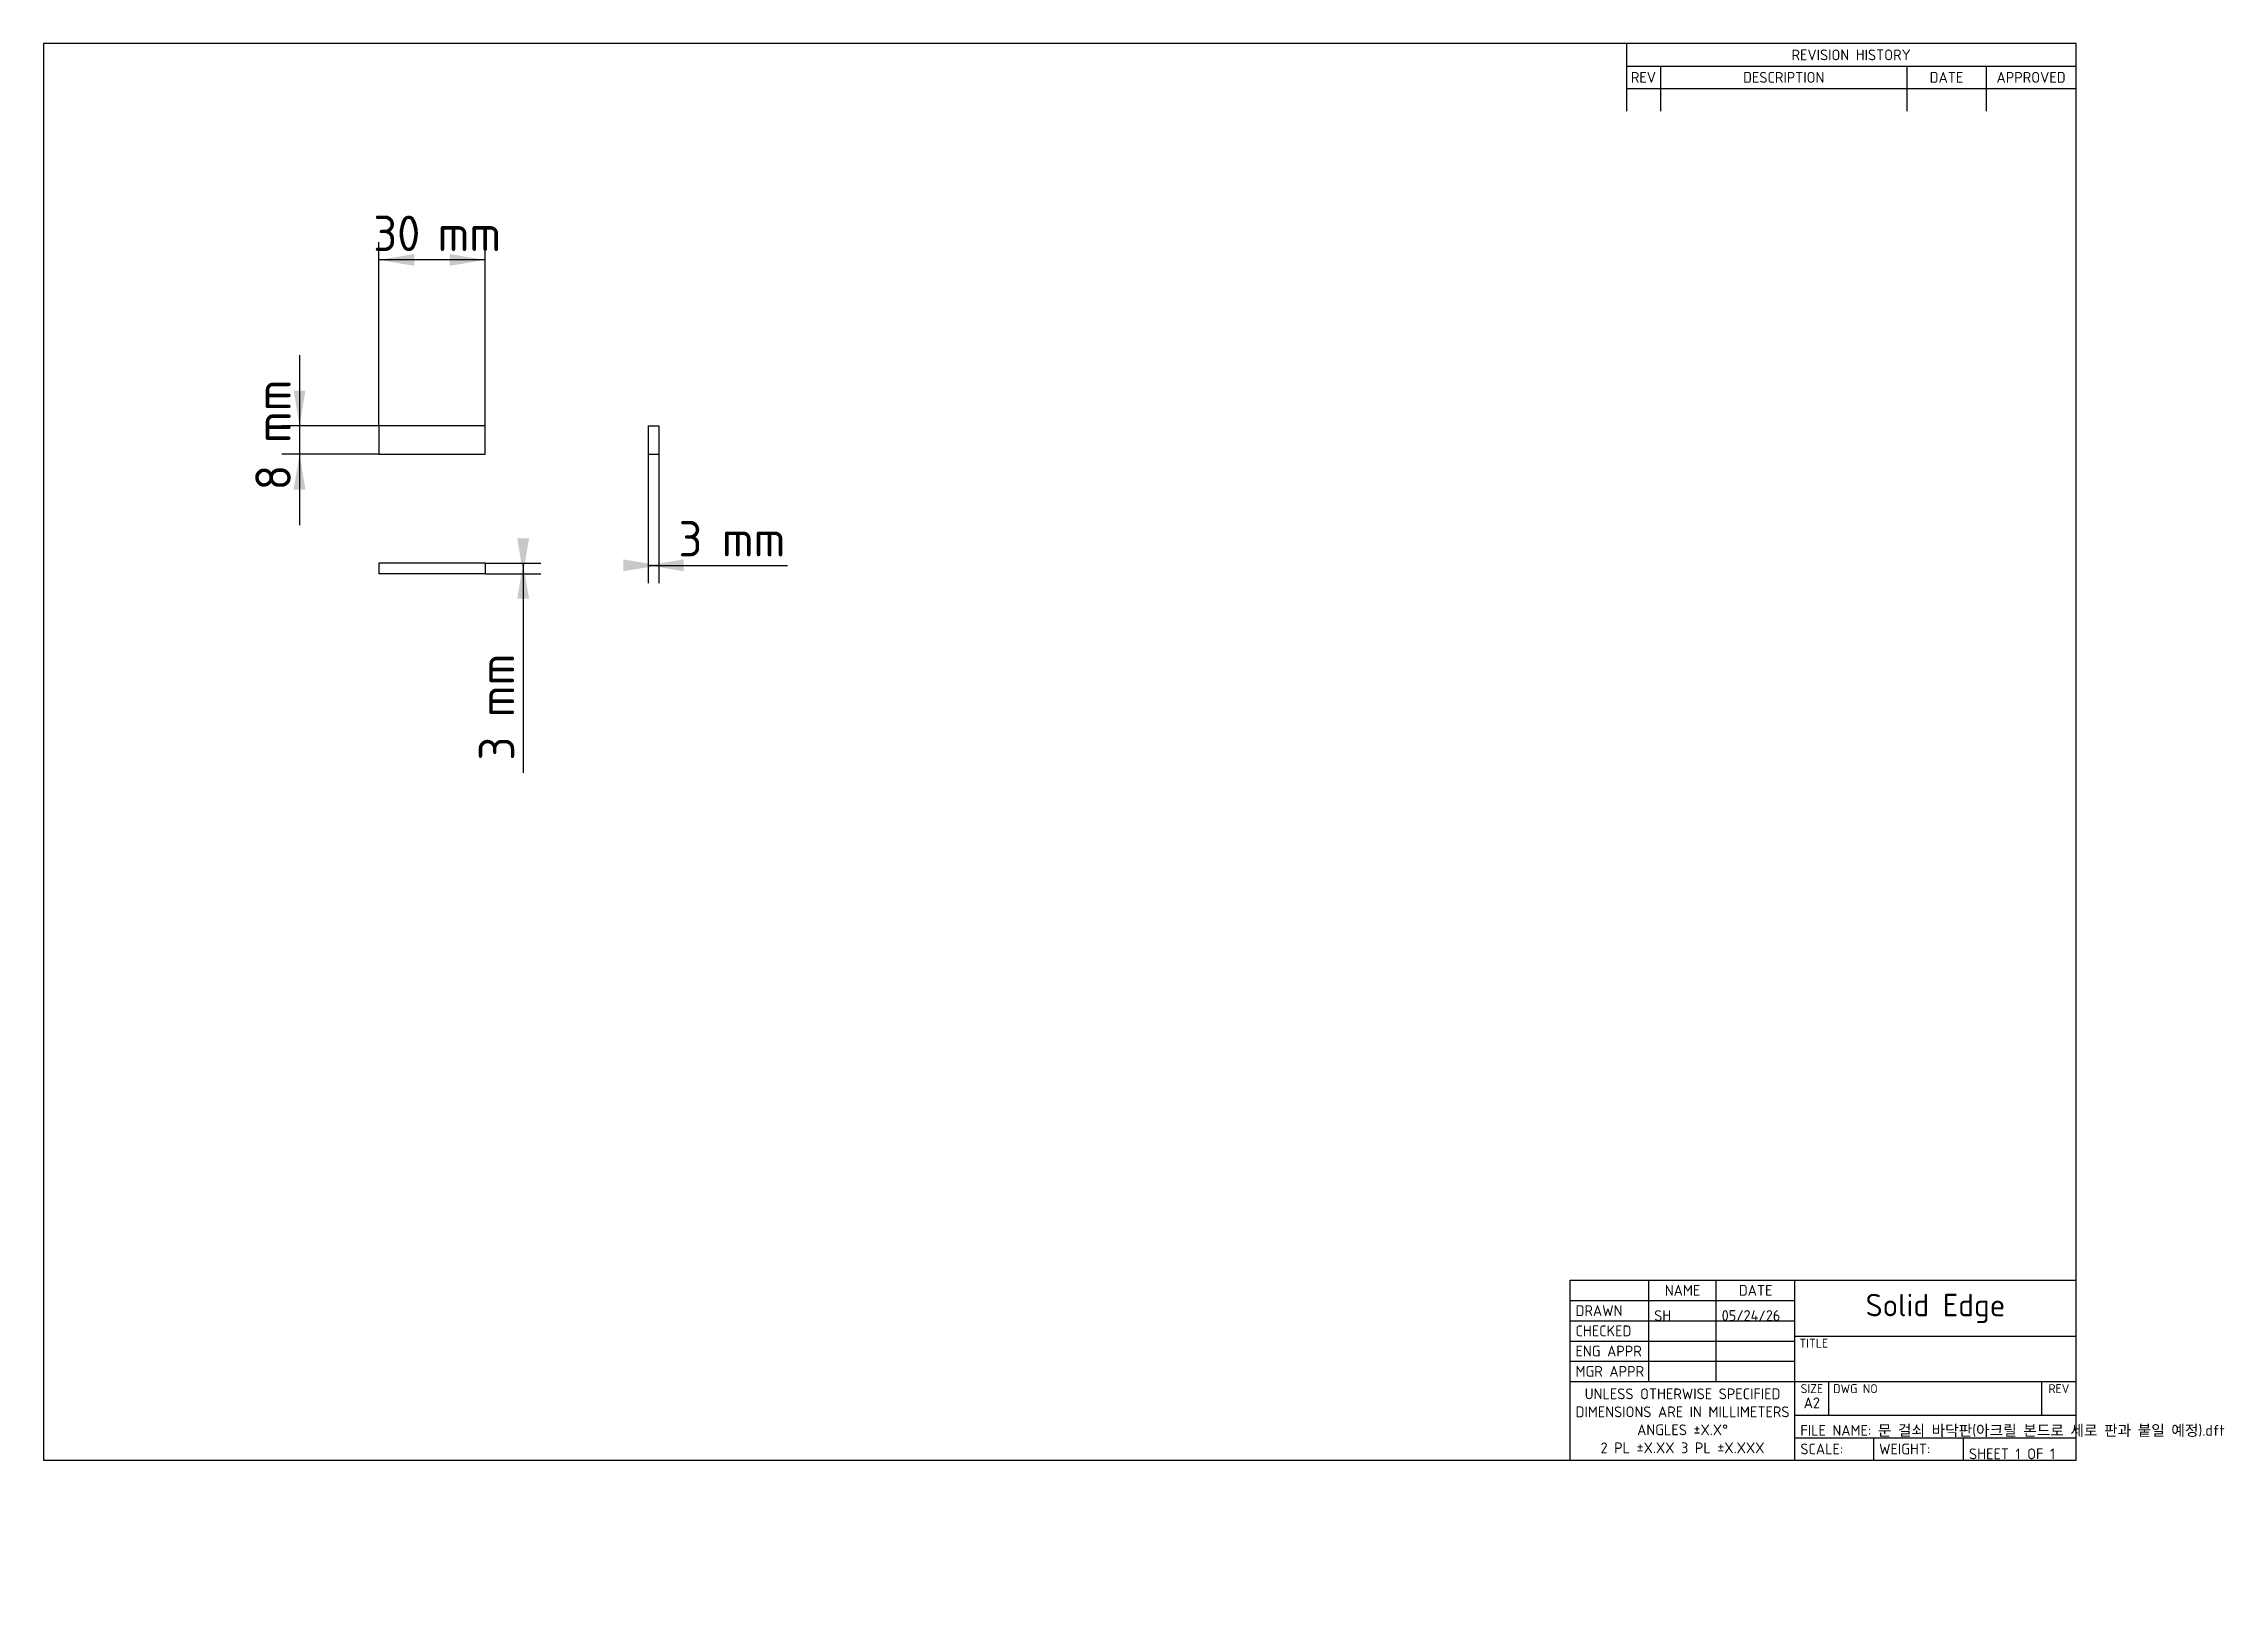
# Model space of a CAD drawing. Header units: millimetres. Extents: x 10 to 626, y -30 to 410.
import ezdxf
from ezdxf.entities.mleader import LeaderData, LeaderLine
from ezdxf.enums import TextEntityAlignment as Align
from ezdxf.math import Vec2, Vec3

# ---------------------------------------------------------------- set-up
doc = ezdxf.new("R2010")
doc.units = ezdxf.units.MM
doc.layers.add('기본값', color=7, linetype='Continuous')
doc.layers.add('문_걸쇠_부품', color=7, linetype='Continuous')
doc.styles.add('SEACAD_Solid_Edge_ISO', font='seiso.ttf')
doc.dimstyles.new('ISO_(mm)', dxfattribs={"dimtxt": 10, "dimasz": 10, "dimexe": 5, "dimexo": 0, "dimgap": 2.5, "dimtad": 1, "dimtxsty": 'SEACAD_Solid_Edge_ISO', "dimblk1": '_SE_FILLED', "dimblk2": '_SE_FILLED', "dimsah": 1, "dimcen": 5, "dimadec": 0, "dimazin": 0, "dimtfac": 0.5, "dimtmove": 0, "dimatfit": 3, "dimfxl": 1, "dimarcsym": 0})

# ---------------------------------------------------------------- blocks, each defined once
blk = doc.blocks.new('SE')
at = {"layer": '문_걸쇠_부품', "color": 7, "linetype": 'Continuous'}
for p, q in [((104.7, 302.04), (104.7, 294.04)), ((134.7, 302.04), (104.7, 302.04)), ((134.7, 294.04), (134.7, 302.04)), ((104.7, 294.04), (134.7, 294.04))]:
    blk.add_line(p, q, dxfattribs=at)
blk = doc.blocks.new('SE1')
at = {"layer": '문_걸쇠_부품', "color": 7, "linetype": 'Continuous'}
for p, q in [((134.7, 263.27), (104.7, 263.27)), ((104.7, 263.27), (104.7, 260.27)), ((134.7, 260.27), (104.7, 260.27)), ((134.7, 263.27), (134.7, 260.27))]:
    blk.add_line(p, q, dxfattribs=at)
blk = doc.blocks.new('SE2')
at = {"layer": '문_걸쇠_부품', "color": 7, "linetype": 'Continuous'}
for p, q in [((180.76, 302.04), (180.76, 294.04)), ((180.76, 302.04), (183.76, 302.04)), ((183.76, 302.04), (183.76, 294.04)), ((180.76, 294.04), (183.76, 294.04))]:
    blk.add_line(p, q, dxfattribs=at)
blk = doc.blocks.new('DMBLK69')
at = {"layer": '기본값', "linetype": 'Continuous'}
for points in [[(114.7, 350.59), (104.7, 348.92), (114.7, 347.26)], [(124.7, 350.59), (124.7, 347.26), (134.7, 348.92)]]:
    blk.add_hatch(color=7, dxfattribs=at).paths.add_polyline_path(points)
at = {"layer": '기본값', "color": 7, "linetype": 'Continuous'}
for p, q in [((104.7, 302.04), (104.7, 353.92)), ((134.7, 302.04), (134.7, 353.92)), ((134.7, 348.92), (104.7, 348.92))]:
    blk.add_line(p, q, dxfattribs=at)
at = {"layer": '기본값', "color": 7, "linetype": 'Continuous', "style": 'SEACAD_Solid_Edge_ISO'}
for s, p in [('30', (103.13, 361.42)), ('mm', (121.27, 361.42))]:
    blk.add_text(s, height=10, dxfattribs=at).set_placement(p, align=Align.TOP_LEFT)
blk = doc.blocks.new('_SE_FILLED')
at = {"color": 0}
blk.add_line((0, 0), (-1, 0), dxfattribs=at)
blk.add_solid([(0, 0), (-1, -0.1665), (-1, 0.1665), (0, 0)], dxfattribs=at)
blk = doc.blocks.new('DMBLK70')
at = {"layer": '기본값', "linetype": 'Continuous'}
for points in [[(80.62, 312.04), (82.29, 302.04), (83.96, 312.04)], [(80.62, 284.04), (83.96, 284.04), (82.29, 294.04)]]:
    blk.add_hatch(color=7, dxfattribs=at).paths.add_polyline_path(points)
at = {"layer": '기본값', "color": 7, "linetype": 'Continuous'}
for p, q in [((82.29, 322.04), (82.29, 274.04)), ((104.7, 302.04), (77.29, 302.04)), ((104.7, 294.04), (77.29, 294.04))]:
    blk.add_line(p, q, dxfattribs=at)
at = {"layer": '기본값', "color": 7, "linetype": 'Continuous', "style": 'SEACAD_Solid_Edge_ISO'}
for s, p in [('mm', (69.79, 297.22)), ('8', (69.79, 283.86))]:
    blk.add_text(s, height=10, rotation=90, dxfattribs=at).set_placement(p, align=Align.TOP_LEFT)
blk = doc.blocks.new('DMBLK71')
at = {"layer": '기본값', "linetype": 'Continuous'}
for points in [[(147.1, 270.27), (143.76, 270.27), (145.43, 260.27)], [(147.1, 253.27), (145.43, 263.27), (143.76, 253.27)]]:
    blk.add_hatch(color=7, dxfattribs=at).paths.add_polyline_path(points)
at = {"layer": '기본값', "color": 7, "linetype": 'Continuous'}
for p, q in [((134.7, 263.27), (150.43, 263.27)), ((134.7, 260.27), (150.43, 260.27)), ((145.43, 263.27), (145.43, 204.1))]:
    blk.add_line(p, q, dxfattribs=at)
at = {"layer": '기본값', "color": 7, "linetype": 'Continuous', "style": 'SEACAD_Solid_Edge_ISO'}
for s, p in [('mm', (132.93, 219.82)), ('3', (132.93, 207.6))]:
    blk.add_text(s, height=10, rotation=90, dxfattribs=at).set_placement(p, align=Align.TOP_LEFT)
blk = doc.blocks.new('DMBLK72')
at = {"layer": '기본값', "linetype": 'Continuous'}
for points in [[(173.76, 261.02), (183.76, 262.68), (173.76, 264.35)], [(190.76, 261.02), (190.76, 264.35), (180.76, 262.68)]]:
    blk.add_hatch(color=7, dxfattribs=at).paths.add_polyline_path(points)
at = {"layer": '기본값', "color": 7, "linetype": 'Continuous'}
for p, q in [((180.76, 294.04), (180.76, 257.68)), ((183.76, 294.04), (183.76, 257.68)), ((180.76, 262.68), (220.06, 262.68))]:
    blk.add_line(p, q, dxfattribs=at)
at = {"layer": '기본값', "color": 7, "linetype": 'Continuous', "style": 'SEACAD_Solid_Edge_ISO'}
for s, p in [('3', (189.33, 275.18)), ('mm', (201.56, 275.18))]:
    blk.add_text(s, height=10, dxfattribs=at).set_placement(p, align=Align.TOP_LEFT)
blk = doc.blocks.new('_Dot')
at = {"color": 0, "linetype": 'ByBlock', "lineweight": -2}
blk.add_line((-0.5, 0), (-1, 0), dxfattribs=at)
at = {"color": 0, "linetype": 'ByBlock', "const_width": 0.5}
blk.add_lwpolyline([(-0.25, 0, 1), (0.25, 0, 1)], format="xyb", close=True, dxfattribs=at)

msp = doc.modelspace()

# ---------------------------------------------------------------- linework, layer by layer
at = {"layer": '기본값', "color": 7, "linetype": 'Continuous'}
for p, q in [((584, 410), (10, 410)), ((10, 410), (10, 10)), ((457, 410), (457, 390.95)), ((584, 10), (584, 410)), ((457, 403.65), (584, 403.65)), ((466.652, 403.65), (466.652, 390.95)), ((536.248, 403.65), (536.248, 390.95)), ((558.6, 403.65), (558.6, 390.95)), ((457, 397.3), (584, 397.3)), ((441.125, 10), (441.125, 60.8)), ((441.125, 60.8), (584, 60.8)), ((463.35, 32.225), (463.35, 60.8)), ((482.4, 32.225), (482.4, 60.8)), ((504.625, 10), (504.625, 60.8)), ((441.125, 55.085), (504.625, 55.085)), ((441.125, 49.37), (504.625, 49.37)), ((441.125, 43.655), (504.625, 43.655)), ((504.625, 45.052), (584, 45.052)), ((441.125, 37.94), (504.625, 37.94)), ((441.125, 32.225), (584, 32.225)), ((514.15, 22.7), (514.15, 32.098)), ((574.348, 22.7), (574.348, 32.098)), ((504.625, 22.7), (584, 22.7)), ((504.625, 16.35), (584, 16.35)), ((526.85, 10), (526.85, 16.35)), ((552.25, 10), (552.25, 16.35)), ((10, 10), (584, 10))]:
    msp.add_line(p, q, dxfattribs=at)

# ---------------------------------------------------------------- block references
at = {"layer": '기본값'}
for name in ['SE', 'SE2', 'SE1']:
    msp.add_blockref(name, (0, 0), dxfattribs=at)

# ---------------------------------------------------------------- texts
for s, insert, char_height, width, attachment_point in [('{\\fSolid Edge ISO|b0||i0||c0|p34;\\C7;\\H3.048;\\W1.;REVISION HISTORY}', (520.5, 406.825), 3.048, 127, 5), ('{\\fSolid Edge ISO|b0||i0||c0|p34;\\C7;\\H3.048;\\W1.;REV}', (461.826, 400.475), 3.048, 9.652, 5), ('{\\fSolid Edge ISO|b0||i0||c0|p34;\\C7;\\H3.048;\\W1.;DESCRIPTION}', (501.45, 400.475), 3.048, 69.596, 5), ('{\\fSolid Edge ISO|b0||i0||c0|p34;\\C7;\\H3.048;\\W1.;DATE}', (547.424, 400.475), 3.048, 22.352, 5), ('{\\fSolid Edge ISO|b0||i0||c0|p34;\\C7;\\H3.048;\\W1.;APPROVED}', (571.3, 400.475), 3.048, 25.4, 5), ('{\\fSolid Edge ISO|b0||i0||c0|p34;\\C7;\\H3.048;\\W1.;NAME}', (472.875, 57.943), 3.048, 19.05, 5), ('{\\fSolid Edge ISO|b0||i0||c0|p34;\\C7;\\H3.048;\\W1.;DATE}', (493.512, 57.943), 3.048, 22.225, 5), ('{\\fSolid Edge ISO|b1||i0||c0|p34;\\C7;\\H6.35;\\W1.;Solid Edge}', (544.312, 52.831), 6.35, 79.375, 5), ('{\\fSolid Edge ISO|b0||i0||c0|p34;\\C7;\\H3.048;\\W1.;DRAWN}', (442.649, 52.227), 3.048, 20.701, 4), ('{\\fSolid Edge ISO|b0||i0||c0|p34;\\C7;\\H3.048;\\W1.;CHECKED}', (442.649, 46.513), 3.048, 20.701, 4), ('{\\fSolid Edge ISO|b0||i0||c0|p34;\\C7;\\H2.54;\\W1.;TITLE}', (505.895, 44.302), 2.54, 78.105, 1), ('{\\fSolid Edge ISO|b0||i0||c0|p34;\\C7;\\H3.048;\\W1.;ENG APPR}', (442.649, 40.797), 3.048, 20.701, 4), ('{\\fSolid Edge ISO|b0||i0||c0|p34;\\C7;\\H3.048;\\W1.;MGR APPR}', (442.649, 35.083), 3.048, 20.701, 4), ('{\\fSolid Edge ISO|b0||i0||c0|p34;\\C7;\\H2.54;\\W1.;SIZE}', (509.387, 31.475), 2.54, 9.525, 2), ('{\\fSolid Edge ISO|b0||i0||c0|p34;\\C7;\\H2.54;\\W1.;DWG NO}', (515.42, 31.475), 2.54, 58.928, 1), ('{\\fSolid Edge ISO|b0||i0||c0|p34;\\C7;\\H2.54;\\W1.;REV}', (579.174, 31.475), 2.54, 9.652, 2), ('{\\fSolid Edge ISO|b0||i0||c0|p34;\\C7;\\H3.048;\\W1.;UNLESS OTHERWISE SPECIFIED\\P}{\\fSolid Edge ISO|b0||i0||c0|p34;\\C7;\\H3.048;\\W1.;DIMENSIONS ARE IN MILLIMETERS\\P}{\\fSolid Edge ISO|b0||i0||c0|p34;\\C7;\\H3.048;\\W1.;ANGLES ±X.X°\\P}{\\fSolid Edge ISO|b0||i0||c0|p34;\\C7;\\H3.048;\\W1.;2 PL ±X.XX 3 PL ±X.XXX}', (472.875, 21.113), 3.048, 63.5, 5), ('{\\fSolid Edge ISO|b1||i0||c0|p34;\\C7;\\H3.048;\\W1.;A2}', (509.387, 26.192), 3.048, 9.525, 5), ('{\\fSolid Edge ISO|b0||i0||c0|p34;\\C7;\\H3.048;\\W1.;SCALE:}', (506.149, 13.175), 3.048, 20.701, 4), ('{\\fSolid Edge ISO|b0||i0||c0|p34;\\C7;\\H3.048;\\W1.;WEIGHT:}', (528.374, 13.175), 3.048, 23.876, 4)]:
    msp.add_mtext(s, dxfattribs=dict(at, insert=insert, char_height=char_height, width=width, attachment_point=attachment_point))

# ---------------------------------------------------------------- dimensions: what is measured, and where the dimension line sits
at = {"layer": '기본값', "color": 7, "linetype": 'Continuous'}
dim = msp.add_linear_dim(base=(104.703, 348.923), p1=(134.703, 302.038), p2=(104.703, 302.038), text='\\A1;<> mm', dimstyle='ISO_(mm)', dxfattribs=at)
dim.commit()
dim.dimension.update_dxf_attribs({"geometry": 'DMBLK69', "text_midpoint": (119.703, 348.923), "dimtype": 160})
for base, p1, p2, angle, picture, middle in [((82.29, 302.038), (104.703, 302.038), (104.703, 294.038), 270, 'DMBLK70', (82.29, 298.038)), ((180.758, 262.682), (180.758, 294.038), (183.758, 294.038), 0, 'DMBLK72', (185.828, 262.682)), ((145.431, 263.27), (134.703, 263.27), (134.703, 260.27), 270, 'DMBLK71', (145.431, 238.322))]:
    dim = msp.add_linear_dim(base=base, p1=p1, p2=p2, angle=angle, text='\\A1;<> mm', dimstyle='ISO_(mm)', dxfattribs=at)
    dim.commit()
    dim.dimension.update_dxf_attribs({"geometry": picture, "text_midpoint": middle, "dimtype": 161})

# ---------------------------------------------------------------- leaders
ml = msp.add_multileader_mtext('Standard', dxfattribs=at)
ml.set_content('{\\pxsm0.9;\\fSolid Edge ISO|b0||i0||c0|p34;\\W1.;SH\\P}', color=256)
ml.set_leader_properties()
ml.set_arrow_properties(name='DOT')
ml.build(insert=Vec2(0, 0))
ml.multileader.update_dxf_attribs({"leader_type": 0, "dogleg_length": 0, "arrow_head_size": 3.048})
ctx = ml.context
ctx.base_point, ctx.char_height, ctx.arrow_head_size = Vec3(0, 0), 3.048, 3.048
ctx.mtext.insert = Vec3(464.874, 52.345)
ml = msp.add_multileader_mtext('Standard', dxfattribs=at)
ml.set_content('{\\pxsm0.9;\\fSolid Edge ISO|b0||i0||c0|p34;\\W1.;05/24/26\\P}', color=256)
ml.set_leader_properties()
ml.set_arrow_properties(name='DOT')
ml.build(insert=Vec2(0, 0))
ml.multileader.update_dxf_attribs({"leader_type": 0, "dogleg_length": 0, "arrow_head_size": 3.048})
ctx = ml.context
ctx.base_point, ctx.char_height, ctx.arrow_head_size = Vec3(0, 0), 3.048, 3.048
ctx.mtext.insert = Vec3(483.924, 52.367)
ml = msp.add_multileader_mtext('Standard', dxfattribs=at)
ml.set_content('{\\pxsm0.9;\\fSolid Edge ISO|b0||i0||c0|p34;\\W1.;FILE NAME: 문 걸쇠 바닥판(아크릴 본드로 세로 판과 붙일 예정).dft\\P}', color=256)
ml.set_leader_properties()
ml.set_arrow_properties(name='DOT')
ml.build(insert=Vec2(0, 0))
ml.multileader.update_dxf_attribs({"leader_type": 0, "dogleg_length": 0, "arrow_head_size": 3.048})
ctx = ml.context
ctx.base_point, ctx.char_height, ctx.arrow_head_size = Vec3(0, 0), 3.048, 3.048
ctx.mtext.insert = Vec3(506.149, 19.944)
ml = msp.add_multileader_mtext('Standard', dxfattribs=at)
ml.set_content('{\\pxsm0.9;\\fSolid Edge ISO|b0||i0||c0|p34;\\W1.;SHEET 1 OF 1\\P}', color=256)
ml.set_leader_properties()
ml.set_arrow_properties(name='DOT')
ml.build(insert=Vec2(0, 0))
ml.multileader.update_dxf_attribs({"leader_type": 0, "dogleg_length": 0, "arrow_head_size": 3.048})
ctx = ml.context
ctx.base_point, ctx.char_height, ctx.arrow_head_size = Vec3(0, 0), 3.048, 3.048
ctx.mtext.insert = Vec3(553.774, 13.315)

doc.saveas('drawing.dxf')
